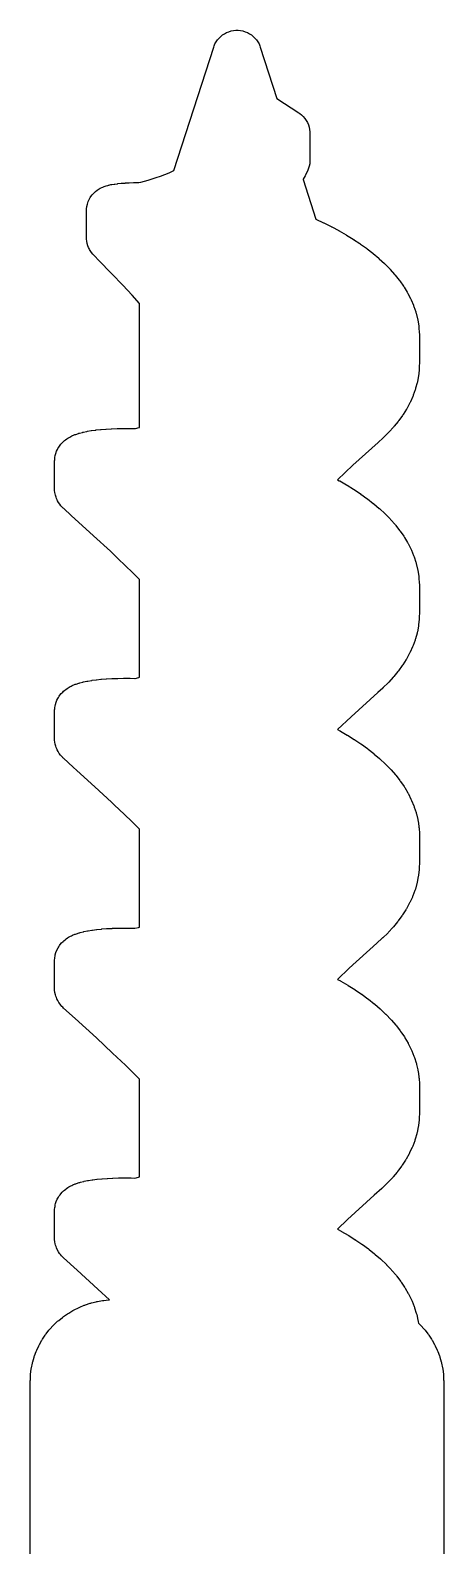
# Model space of a CAD drawing. Header units: metres. Extents: x -45 to 45, y -22 to 103.
# Drawn here: x -8.5 to 8.5, y 40.4 to 102.8 of the extents above; entities that cross this region are included whole.
import ezdxf

# ---------------------------------------------------------------- set-up
doc = ezdxf.new("R2010")
doc.units = ezdxf.units.M

msp = doc.modelspace()

# ---------------------------------------------------------------- linework, layer by layer
at = {"layer": 'CHANNEL'}
for p, q in [((-0.86, 102.315), (-0.804, 102.396)), ((-0.804, 102.396), (-0.741, 102.471)), ((-0.741, 102.471), (-0.671, 102.539)), ((-0.671, 102.539), (-0.595, 102.601)), ((-0.595, 102.601), (-0.513, 102.654)), ((-0.513, 102.654), (-0.427, 102.7)), ((-0.427, 102.7), (-0.336, 102.737)), ((-0.336, 102.737), (-0.242, 102.765)), ((-0.242, 102.765), (-0.146, 102.784)), ((-0.146, 102.784), (-0.049, 102.793)), ((-0.049, 102.793), (0.049, 102.793)), ((0.049, 102.793), (0.146, 102.784)), ((0.146, 102.784), (0.242, 102.765)), ((0.242, 102.765), (0.336, 102.737)), ((0.336, 102.737), (0.427, 102.7)), ((0.427, 102.7), (0.513, 102.654)), ((0.513, 102.654), (0.595, 102.601)), ((0.595, 102.601), (0.671, 102.539)), ((0.671, 102.539), (0.741, 102.471)), ((0.741, 102.471), (0.804, 102.396)), ((0.804, 102.396), (0.86, 102.315)), ((-2.601, 97.014), (-0.958, 102.105)), ((-0.958, 102.105), (-0.941, 102.151)), ((-0.941, 102.151), (-0.907, 102.23)), ((-0.907, 102.23), (-0.86, 102.315)), ((0.86, 102.315), (0.907, 102.23)), ((0.907, 102.23), (0.941, 102.151)), ((0.941, 102.151), (0.958, 102.105)), ((0.958, 102.105), (1.644, 99.979)), ((1.644, 99.979), (2.546, 99.398)), ((2.546, 99.398), (2.588, 99.37)), ((2.588, 99.37), (2.658, 99.315)), ((2.658, 99.315), (2.73, 99.244)), ((2.73, 99.244), (2.795, 99.167)), ((2.795, 99.167), (2.852, 99.083)), ((2.852, 99.083), (2.901, 98.995)), ((2.901, 98.995), (2.94, 98.902)), ((2.94, 98.902), (2.97, 98.805)), ((2.97, 98.805), (2.99, 98.706)), ((2.99, 98.706), (2.999, 98.617)), ((2.999, 98.617), (3, 98.567)), ((3, 98.567), (3, 97.422)), ((2.999, 97.375), (2.992, 97.294)), ((3, 97.422), (2.999, 97.375)), ((-3.495, 96.672), (-3.325, 96.726)), ((-3.325, 96.726), (-3.152, 96.787)), ((-3.152, 96.787), (-2.976, 96.853)), ((-2.976, 96.853), (-2.799, 96.925)), ((-2.799, 96.925), (-2.624, 97.003)), ((-2.624, 97.003), (-2.601, 97.014)), ((2.806, 96.807), (2.724, 96.661)), ((2.817, 96.826), (2.806, 96.807)), ((2.826, 96.845), (2.817, 96.826)), ((2.901, 96.995), (2.826, 96.845)), ((2.92, 97.037), (2.901, 96.995)), ((2.95, 97.114), (2.92, 97.037)), ((2.975, 97.203), (2.95, 97.114)), ((2.992, 97.294), (2.975, 97.203)), ((-5.901, 96.093), (-5.83, 96.159)), ((-5.83, 96.159), (-5.762, 96.211)), ((-5.762, 96.211), (-5.721, 96.238)), ((-5.721, 96.238), (-5.678, 96.265)), ((-5.678, 96.265), (-5.637, 96.289)), ((-5.637, 96.289), (-5.571, 96.322)), ((-5.571, 96.322), (-5.527, 96.34)), ((-5.527, 96.34), (-5.466, 96.364)), ((-5.466, 96.364), (-5.43, 96.377)), ((-5.43, 96.377), (-5.393, 96.388)), ((-5.393, 96.388), (-5.319, 96.408)), ((-5.319, 96.408), (-5.296, 96.414)), ((-5.296, 96.414), (-5.273, 96.419)), ((-5.273, 96.419), (-5.189, 96.437)), ((-5.189, 96.437), (-5.174, 96.44)), ((-5.174, 96.44), (-5.157, 96.443)), ((-5.157, 96.443), (-5.059, 96.459)), ((-5.059, 96.459), (-5.047, 96.461)), ((-5.047, 96.461), (-5.034, 96.462)), ((-5.034, 96.462), (-4.922, 96.477)), ((-4.922, 96.477), (-4.913, 96.478)), ((-4.913, 96.478), (-4.902, 96.479)), ((-4.902, 96.479), (-4.776, 96.492)), ((-4.776, 96.492), (-4.768, 96.493)), ((-4.768, 96.493), (-4.758, 96.494)), ((-4.758, 96.494), (-4.617, 96.505)), ((-4.617, 96.505), (-4.61, 96.505)), ((-4.61, 96.505), (-4.602, 96.506)), ((-4.602, 96.506), (-4.445, 96.515)), ((-4.445, 96.515), (-4.435, 96.515)), ((-4.435, 96.515), (-4.259, 96.522)), ((-4.259, 96.522), (-4.25, 96.523)), ((-4.25, 96.523), (-4.06, 96.527)), ((-4.06, 96.527), (-4.051, 96.527)), ((-4.051, 96.527), (-4.045, 96.527)), ((-4.045, 96.527), (-3.958, 96.546)), ((-3.958, 96.546), (-3.813, 96.582)), ((-3.813, 96.582), (-3.658, 96.624)), ((-3.658, 96.624), (-3.495, 96.672)), ((2.724, 96.661), (2.719, 96.652)), ((2.719, 96.652), (3.247, 95.015)), ((-6.194, 95.439), (-6.184, 95.534)), ((-6.184, 95.534), (-6.161, 95.639)), ((-6.161, 95.639), (-6.127, 95.742)), ((-6.127, 95.742), (-6.088, 95.828)), ((-6.088, 95.828), (-6.062, 95.876)), ((-6.062, 95.876), (-6.041, 95.911)), ((-6.041, 95.911), (-6.015, 95.952)), ((-6.015, 95.952), (-5.965, 96.021)), ((-5.965, 96.021), (-5.901, 96.093)), ((-6.196, 95.385), (-6.194, 95.439)), ((-6.196, 94.239), (-6.196, 95.385)), ((3.247, 95.015), (3.252, 95.012)), ((3.252, 95.012), (3.561, 94.868)), ((3.561, 94.868), (3.569, 94.864)), ((3.569, 94.864), (3.579, 94.86)), ((3.579, 94.86), (3.879, 94.71)), ((-6.195, 94.192), (-6.196, 94.239)), ((3.879, 94.71), (3.888, 94.706)), ((3.888, 94.706), (3.898, 94.701)), ((3.898, 94.701), (4.189, 94.545)), ((4.189, 94.545), (4.198, 94.54)), ((4.198, 94.54), (4.208, 94.534)), ((4.208, 94.534), (4.49, 94.373)), ((4.49, 94.373), (4.499, 94.367)), ((4.499, 94.367), (4.51, 94.361)), ((4.51, 94.361), (4.781, 94.194)), ((-6.187, 94.109), (-6.195, 94.192)), ((-6.169, 94.015), (-6.187, 94.109)), ((-6.143, 93.924), (-6.169, 94.015)), ((-6.112, 93.847), (-6.143, 93.924)), ((-6.092, 93.804), (-6.112, 93.847)), ((-6.074, 93.769), (-6.092, 93.804)), ((-6.049, 93.722), (-6.074, 93.769)), ((-5.997, 93.642), (-6.049, 93.722)), ((-5.937, 93.568), (-5.997, 93.642)), ((4.781, 94.194), (4.791, 94.188)), ((4.791, 94.188), (4.802, 94.181)), ((4.802, 94.181), (5.062, 94.009)), ((5.062, 94.009), (5.072, 94.002)), ((5.072, 94.002), (5.083, 93.993)), ((5.083, 93.993), (5.331, 93.816)), ((5.331, 93.816), (5.342, 93.808)), ((5.342, 93.808), (5.354, 93.799)), ((5.354, 93.799), (5.589, 93.616)), ((5.589, 93.616), (5.6, 93.608)), ((5.6, 93.608), (5.613, 93.597)), ((-5.899, 93.529), (-5.937, 93.568)), ((-5.656, 93.287), (-5.899, 93.529)), ((-5.189, 92.811), (-5.656, 93.287)), ((5.613, 93.597), (5.835, 93.41)), ((5.835, 93.41), (5.846, 93.4)), ((5.846, 93.4), (5.859, 93.388)), ((5.859, 93.388), (6.067, 93.196)), ((6.067, 93.196), (6.079, 93.184)), ((6.079, 93.184), (6.093, 93.171)), ((6.093, 93.171), (6.286, 92.974)), ((-5.147, 92.769), (-5.189, 92.811)), ((-4.704, 92.304), (-5.147, 92.769)), ((6.286, 92.974), (6.3, 92.959)), ((6.3, 92.959), (6.313, 92.945)), ((6.313, 92.945), (6.491, 92.744)), ((6.491, 92.744), (6.505, 92.728)), ((6.505, 92.728), (6.518, 92.711)), ((6.518, 92.711), (6.68, 92.507)), ((6.68, 92.507), (6.694, 92.489)), ((6.694, 92.489), (6.707, 92.47)), ((6.707, 92.47), (6.852, 92.261)), ((-4.313, 91.88), (-4.704, 92.304)), ((-4.01, 91.541), (-4.313, 91.88)), ((6.852, 92.261), (6.866, 92.241)), ((6.866, 92.241), (6.879, 92.22)), ((6.879, 92.22), (7.008, 92.008)), ((7.008, 92.008), (7.021, 91.985)), ((7.021, 91.985), (7.034, 91.961)), ((7.034, 91.961), (7.145, 91.746)), ((7.145, 91.746), (7.157, 91.72)), ((-4.01, 86.436), (-4.01, 91.541)), ((7.157, 91.72), (7.169, 91.695)), ((7.169, 91.695), (7.262, 91.476)), ((7.262, 91.476), (7.273, 91.448)), ((7.273, 91.448), (7.283, 91.42)), ((7.283, 91.42), (7.358, 91.199)), ((7.358, 91.199), (7.367, 91.169)), ((7.367, 91.169), (7.375, 91.139)), ((7.375, 91.139), (7.431, 90.915)), ((7.431, 90.915), (7.439, 90.884)), ((7.439, 90.884), (7.444, 90.852)), ((7.444, 90.852), (7.481, 90.626)), ((7.481, 90.626), (7.486, 90.594)), ((7.486, 90.594), (7.489, 90.561)), ((7.489, 90.561), (7.506, 90.336)), ((7.506, 90.336), (7.508, 90.306)), ((7.508, 90.306), (7.509, 90.276)), ((7.509, 90.276), (7.509, 89.141)), ((7.481, 88.626), (7.477, 88.593)), ((7.503, 88.852), (7.481, 88.626)), ((7.505, 88.885), (7.503, 88.852)), ((7.506, 88.919), (7.505, 88.885)), ((7.509, 89.141), (7.506, 88.919)), ((7.338, 87.991), (7.259, 87.77)), ((7.348, 88.02), (7.338, 87.991)), ((7.356, 88.05), (7.348, 88.02)), ((7.417, 88.273), (7.356, 88.05)), ((7.425, 88.304), (7.417, 88.273)), ((7.431, 88.335), (7.425, 88.304)), ((7.472, 88.561), (7.431, 88.335)), ((7.477, 88.593), (7.472, 88.561)), ((7.115, 87.447), (7, 87.232)), ((7.128, 87.472), (7.115, 87.447)), ((7.14, 87.497), (7.128, 87.472)), ((7.237, 87.715), (7.14, 87.497)), ((7.249, 87.742), (7.237, 87.715)), ((7.259, 87.77), (7.249, 87.742)), ((6.815, 86.935), (6.666, 86.728)), ((6.829, 86.955), (6.815, 86.935)), ((6.842, 86.976), (6.829, 86.955)), ((6.974, 87.187), (6.842, 86.976)), ((6.988, 87.209), (6.974, 87.187)), ((7, 87.232), (6.988, 87.209)), ((-6.798, 86.089), (-6.702, 86.131)), ((-6.702, 86.131), (-6.671, 86.144)), ((-6.671, 86.144), (-6.639, 86.155)), ((-6.639, 86.155), (-6.531, 86.191)), ((-6.531, 86.191), (-6.508, 86.199)), ((-6.508, 86.199), (-6.484, 86.206)), ((-6.484, 86.206), (-6.363, 86.238)), ((-6.363, 86.238), (-6.344, 86.243)), ((-6.344, 86.243), (-6.325, 86.247)), ((-6.325, 86.247), (-6.19, 86.276)), ((-6.19, 86.276), (-6.176, 86.278)), ((-6.176, 86.278), (-6.16, 86.281)), ((-6.16, 86.281), (-6.009, 86.307)), ((-6.009, 86.307), (-5.997, 86.309)), ((-5.997, 86.309), (-5.984, 86.311)), ((-5.984, 86.311), (-5.818, 86.333)), ((-5.818, 86.333), (-5.808, 86.335)), ((-5.808, 86.335), (-5.797, 86.336)), ((-5.797, 86.336), (-5.616, 86.355)), ((-5.616, 86.355), (-5.607, 86.356)), ((-5.607, 86.356), (-5.597, 86.357)), ((-5.597, 86.357), (-5.403, 86.372)), ((-5.403, 86.372), (-5.395, 86.373)), ((-5.395, 86.373), (-5.385, 86.373)), ((-5.385, 86.373), (-5.177, 86.385)), ((-5.177, 86.385), (-5.169, 86.385)), ((-5.169, 86.385), (-5.161, 86.386)), ((-5.161, 86.386), (-4.939, 86.393)), ((-4.939, 86.393), (-4.932, 86.393)), ((-4.932, 86.393), (-4.924, 86.393)), ((-4.924, 86.393), (-4.688, 86.397)), ((-4.688, 86.397), (-4.678, 86.397)), ((-4.678, 86.397), (-4.426, 86.396)), ((-4.426, 86.396), (-4.417, 86.395)), ((-4.417, 86.395), (-4.204, 86.391)), ((-4.204, 86.391), (-4.18, 86.396)), ((-4.18, 86.396), (-4.024, 86.433)), ((-4.024, 86.433), (-4.01, 86.436)), ((6.238, 86.228), (6.042, 86.033)), ((6.252, 86.242), (6.238, 86.228)), ((6.265, 86.257), (6.252, 86.242)), ((6.445, 86.456), (6.265, 86.257)), ((6.459, 86.472), (6.445, 86.456)), ((6.473, 86.488), (6.459, 86.472)), ((6.638, 86.691), (6.473, 86.488)), ((6.652, 86.709), (6.638, 86.691)), ((6.666, 86.728), (6.652, 86.709)), ((-7.428, 85.459), (-7.393, 85.532)), ((-7.393, 85.532), (-7.371, 85.573)), ((-7.371, 85.573), (-7.338, 85.627)), ((-7.338, 85.627), (-7.311, 85.671)), ((-7.311, 85.671), (-7.256, 85.745)), ((-7.256, 85.745), (-7.194, 85.812)), ((-7.194, 85.812), (-7.156, 85.848)), ((-7.156, 85.848), (-7.1, 85.898)), ((-7.1, 85.898), (-7.063, 85.929)), ((-7.063, 85.929), (-7.004, 85.973)), ((-7.004, 85.973), (-6.963, 85.999)), ((-6.963, 85.999), (-6.884, 86.045)), ((-6.884, 86.045), (-6.842, 86.068)), ((-6.842, 86.068), (-6.798, 86.089)), ((5.81, 85.822), (4.775, 84.881)), ((6.017, 86.009), (5.81, 85.822)), ((6.03, 86.022), (6.017, 86.009)), ((6.042, 86.033), (6.03, 86.022)), ((-7.509, 85.041), (-7.508, 85.071)), ((-7.509, 83.898), (-7.509, 85.041)), ((-7.508, 85.071), (-7.507, 85.101)), ((-7.507, 85.101), (-7.502, 85.156)), ((-7.502, 85.156), (-7.498, 85.202)), ((-7.498, 85.202), (-7.484, 85.283)), ((-7.484, 85.283), (-7.46, 85.372)), ((-7.46, 85.372), (-7.428, 85.459)), ((4.775, 84.881), (4.136, 84.287)), ((4.136, 84.287), (4.213, 84.245)), ((4.213, 84.245), (4.222, 84.24)), ((-7.508, 83.846), (-7.509, 83.898)), ((-7.498, 83.755), (-7.508, 83.846)), ((-7.477, 83.653), (-7.498, 83.755)), ((-7.449, 83.566), (-7.477, 83.653)), ((4.222, 84.24), (4.232, 84.235)), ((4.232, 84.235), (4.513, 84.073)), ((4.513, 84.073), (4.522, 84.067)), ((4.522, 84.067), (4.533, 84.061)), ((4.533, 84.061), (4.803, 83.894)), ((4.803, 83.894), (4.813, 83.887)), ((4.813, 83.887), (4.824, 83.88)), ((4.824, 83.88), (5.083, 83.707)), ((5.083, 83.707), (5.093, 83.7)), ((5.093, 83.7), (5.105, 83.692)), ((5.105, 83.692), (5.352, 83.514)), ((-7.43, 83.518), (-7.449, 83.566)), ((-7.406, 83.463), (-7.43, 83.518)), ((-7.387, 83.422), (-7.406, 83.463)), ((-7.349, 83.353), (-7.387, 83.422)), ((-7.299, 83.278), (-7.349, 83.353)), ((-7.25, 83.217), (-7.299, 83.278)), ((-7.22, 83.184), (-7.25, 83.217)), ((-7.173, 83.135), (-7.22, 83.184)), ((-7.153, 83.115), (-7.173, 83.135)), ((-7.132, 83.096), (-7.153, 83.115)), ((-6.823, 82.818), (-7.132, 83.096)), ((5.352, 83.514), (5.362, 83.506)), ((5.362, 83.506), (5.375, 83.497)), ((5.375, 83.497), (5.609, 83.314)), ((5.609, 83.314), (5.62, 83.305)), ((5.62, 83.305), (5.632, 83.295)), ((5.632, 83.295), (5.853, 83.107)), ((5.853, 83.107), (5.865, 83.097)), ((5.865, 83.097), (5.878, 83.085)), ((5.878, 83.085), (6.085, 82.892)), ((-5.907, 81.982), (-6.823, 82.818)), ((6.085, 82.892), (6.097, 82.881)), ((6.097, 82.881), (6.11, 82.867)), ((6.11, 82.867), (6.302, 82.67)), ((6.302, 82.67), (6.316, 82.655)), ((6.316, 82.655), (6.33, 82.64)), ((6.33, 82.64), (6.506, 82.44)), ((6.506, 82.44), (6.52, 82.423)), ((6.52, 82.423), (6.533, 82.406)), ((6.533, 82.406), (6.694, 82.202)), ((-5.215, 81.339), (-5.907, 81.982)), ((6.694, 82.202), (6.708, 82.183)), ((6.708, 82.183), (6.721, 82.164)), ((6.721, 82.164), (6.865, 81.956)), ((6.865, 81.956), (6.879, 81.935)), ((6.879, 81.935), (6.892, 81.914)), ((6.892, 81.914), (7.019, 81.701)), ((-4.819, 80.964), (-5.215, 81.339)), ((7.019, 81.701), (7.032, 81.678)), ((7.032, 81.678), (7.045, 81.655)), ((7.045, 81.655), (7.155, 81.439)), ((7.155, 81.439), (7.167, 81.413)), ((7.167, 81.413), (7.178, 81.387)), ((7.178, 81.387), (7.27, 81.168)), ((7.27, 81.168), (7.281, 81.14)), ((7.281, 81.14), (7.291, 81.112)), ((-4.669, 80.822), (-4.819, 80.964)), ((-4.224, 80.39), (-4.669, 80.822)), ((7.291, 81.112), (7.364, 80.89)), ((7.364, 80.89), (7.374, 80.861)), ((7.374, 80.861), (7.382, 80.83)), ((7.382, 80.83), (7.436, 80.606)), ((7.436, 80.606), (7.443, 80.575)), ((7.443, 80.575), (7.449, 80.543)), ((7.449, 80.543), (7.484, 80.317)), ((-4.01, 80.177), (-4.224, 80.39)), ((-4.01, 76.15), (-4.01, 80.177)), ((7.484, 80.317), (7.489, 80.285)), ((7.489, 80.285), (7.492, 80.252)), ((7.492, 80.252), (7.507, 80.027)), ((7.507, 80.027), (7.509, 80)), ((7.509, 80), (7.509, 79.973)), ((7.509, 79.973), (7.509, 78.84)), ((7.509, 78.832), (7.505, 78.609)), ((7.509, 78.84), (7.509, 78.832)), ((7.426, 78.027), (7.419, 77.996)), ((7.469, 78.252), (7.426, 78.027)), ((7.474, 78.284), (7.469, 78.252)), ((7.478, 78.317), (7.474, 78.284)), ((7.501, 78.543), (7.478, 78.317)), ((7.504, 78.576), (7.501, 78.543)), ((7.505, 78.609), (7.504, 78.576)), ((7.228, 77.408), (7.13, 77.19)), ((7.24, 77.435), (7.228, 77.408)), ((7.251, 77.462), (7.24, 77.435)), ((7.331, 77.683), (7.251, 77.462)), ((7.341, 77.712), (7.331, 77.683)), ((7.35, 77.741), (7.341, 77.712)), ((7.412, 77.965), (7.35, 77.741)), ((7.419, 77.996), (7.412, 77.965)), ((6.962, 76.881), (6.829, 76.67)), ((6.976, 76.903), (6.962, 76.881)), ((6.989, 76.926), (6.976, 76.903)), ((7.105, 77.14), (6.989, 76.926)), ((7.118, 77.165), (7.105, 77.14)), ((7.13, 77.19), (7.118, 77.165)), ((-4.192, 76.106), (-4.037, 76.143)), ((-4.037, 76.143), (-4.01, 76.15)), ((6.43, 76.151), (6.248, 75.953)), ((6.444, 76.167), (6.43, 76.151)), ((6.458, 76.183), (6.444, 76.167)), ((6.624, 76.386), (6.458, 76.183)), ((6.638, 76.404), (6.624, 76.386)), ((6.651, 76.422), (6.638, 76.404)), ((6.802, 76.63), (6.651, 76.422)), ((6.816, 76.649), (6.802, 76.63)), ((6.829, 76.67), (6.816, 76.649)), ((-7.238, 75.479), (-7.177, 75.543)), ((-7.177, 75.543), (-7.14, 75.577)), ((-7.14, 75.577), (-7.083, 75.626)), ((-7.083, 75.626), (-7.047, 75.655)), ((-7.047, 75.655), (-6.989, 75.696)), ((-6.989, 75.696), (-6.949, 75.721)), ((-6.949, 75.721), (-6.869, 75.767)), ((-6.869, 75.767), (-6.828, 75.789)), ((-6.828, 75.789), (-6.786, 75.808)), ((-6.786, 75.808), (-6.688, 75.85)), ((-6.688, 75.85), (-6.658, 75.862)), ((-6.658, 75.862), (-6.627, 75.873)), ((-6.627, 75.873), (-6.518, 75.909)), ((-6.518, 75.909), (-6.495, 75.916)), ((-6.495, 75.916), (-6.472, 75.923)), ((-6.472, 75.923), (-6.35, 75.955)), ((-6.35, 75.955), (-6.333, 75.959)), ((-6.333, 75.959), (-6.314, 75.963)), ((-6.314, 75.963), (-6.176, 75.992)), ((-6.176, 75.992), (-6.163, 75.994)), ((-6.163, 75.994), (-6.147, 75.997)), ((-6.147, 75.997), (-5.995, 76.023)), ((-5.995, 76.023), (-5.983, 76.025)), ((-5.983, 76.025), (-5.97, 76.027)), ((-5.97, 76.027), (-5.803, 76.049)), ((-5.803, 76.049), (-5.793, 76.05)), ((-5.793, 76.05), (-5.782, 76.051)), ((-5.782, 76.051), (-5.6, 76.07)), ((-5.6, 76.07), (-5.591, 76.071)), ((-5.591, 76.071), (-5.581, 76.072)), ((-5.581, 76.072), (-5.386, 76.087)), ((-5.386, 76.087), (-5.378, 76.087)), ((-5.378, 76.087), (-5.368, 76.088)), ((-5.368, 76.088), (-5.159, 76.099)), ((-5.159, 76.099), (-5.151, 76.1)), ((-5.151, 76.1), (-5.143, 76.1)), ((-5.143, 76.1), (-4.919, 76.107)), ((-4.919, 76.107), (-4.909, 76.107)), ((-4.909, 76.107), (-4.668, 76.11)), ((-4.668, 76.11), (-4.659, 76.11)), ((-4.659, 76.11), (-4.406, 76.109)), ((-4.406, 76.109), (-4.397, 76.109)), ((-4.397, 76.109), (-4.204, 76.104)), ((-4.204, 76.104), (-4.192, 76.106)), ((5.793, 75.521), (4.699, 74.525)), ((5.999, 75.706), (5.793, 75.521)), ((6.013, 75.719), (5.999, 75.706)), ((6.024, 75.73), (6.013, 75.719)), ((6.221, 75.924), (6.024, 75.73)), ((6.235, 75.938), (6.221, 75.924)), ((6.248, 75.953), (6.235, 75.938)), ((-7.504, 74.852), (-7.497, 74.912)), ((-7.497, 74.912), (-7.491, 74.957)), ((-7.491, 74.957), (-7.475, 75.034)), ((-7.475, 75.034), (-7.448, 75.121)), ((-7.448, 75.121), (-7.414, 75.205)), ((-7.414, 75.205), (-7.378, 75.276)), ((-7.378, 75.276), (-7.354, 75.315)), ((-7.354, 75.315), (-7.32, 75.368)), ((-7.32, 75.368), (-7.292, 75.41)), ((-7.292, 75.41), (-7.238, 75.479)), ((-7.509, 74.762), (-7.508, 74.807)), ((-7.509, 73.615), (-7.509, 74.762)), ((-7.508, 74.807), (-7.504, 74.852)), ((4.699, 74.525), (4.136, 74)), ((4.136, 74), (4.236, 73.946)), ((4.236, 73.946), (4.245, 73.941)), ((4.245, 73.941), (4.255, 73.935)), ((4.255, 73.935), (4.535, 73.773)), ((4.535, 73.773), (4.545, 73.767)), ((4.545, 73.767), (4.556, 73.761)), ((4.556, 73.761), (4.825, 73.593)), ((-7.508, 73.567), (-7.509, 73.615)), ((-7.5, 73.484), (-7.508, 73.567)), ((-7.483, 73.391), (-7.5, 73.484)), ((-7.459, 73.31), (-7.483, 73.391)), ((-7.443, 73.265), (-7.459, 73.31)), ((-7.421, 73.21), (-7.443, 73.265)), ((-7.403, 73.167), (-7.421, 73.21)), ((-7.366, 73.095), (-7.403, 73.167)), ((-7.317, 73.016), (-7.366, 73.095)), ((-7.267, 72.951), (-7.317, 73.016)), ((4.825, 73.593), (4.835, 73.587)), ((4.835, 73.587), (4.846, 73.579)), ((4.846, 73.579), (5.104, 73.406)), ((5.104, 73.406), (5.114, 73.399)), ((5.114, 73.399), (5.126, 73.391)), ((5.126, 73.391), (5.372, 73.213)), ((5.372, 73.213), (5.383, 73.205)), ((5.383, 73.205), (5.395, 73.195)), ((5.395, 73.195), (5.628, 73.012)), ((5.628, 73.012), (5.639, 73.003)), ((-7.237, 72.916), (-7.267, 72.951)), ((-7.19, 72.866), (-7.237, 72.916)), ((-7.165, 72.839), (-7.19, 72.866)), ((-7.138, 72.814), (-7.165, 72.839)), ((-6.741, 72.457), (-7.138, 72.814)), ((-6.588, 72.317), (-6.741, 72.457)), ((5.639, 73.003), (5.652, 72.992)), ((5.652, 72.992), (5.872, 72.804)), ((5.872, 72.804), (5.883, 72.794)), ((5.883, 72.794), (5.896, 72.782)), ((5.896, 72.782), (6.102, 72.589)), ((6.102, 72.589), (6.114, 72.577)), ((6.114, 72.577), (6.128, 72.564)), ((6.128, 72.564), (6.319, 72.366)), ((-5.847, 71.64), (-6.588, 72.317)), ((6.319, 72.366), (6.333, 72.351)), ((6.333, 72.351), (6.346, 72.336)), ((6.346, 72.336), (6.521, 72.135)), ((6.521, 72.135), (6.535, 72.119)), ((6.535, 72.119), (6.548, 72.102)), ((6.548, 72.102), (6.707, 71.897)), ((6.707, 71.897), (6.721, 71.878)), ((6.721, 71.878), (6.735, 71.859)), ((6.735, 71.859), (6.878, 71.65)), ((-5.169, 71.009), (-5.847, 71.64)), ((6.878, 71.65), (6.891, 71.629)), ((6.891, 71.629), (6.904, 71.607)), ((6.904, 71.607), (7.03, 71.395)), ((7.03, 71.395), (7.043, 71.371)), ((7.043, 71.371), (7.056, 71.348)), ((7.056, 71.348), (7.164, 71.131)), ((-5.058, 70.904), (-5.169, 71.009)), ((-4.632, 70.499), (-5.058, 70.904)), ((7.164, 71.131), (7.176, 71.106)), ((7.176, 71.106), (7.188, 71.08)), ((7.188, 71.08), (7.278, 70.86)), ((7.278, 70.86), (7.289, 70.833)), ((7.289, 70.833), (7.299, 70.804)), ((7.299, 70.804), (7.371, 70.582)), ((7.371, 70.582), (7.38, 70.552)), ((7.38, 70.552), (7.388, 70.522)), ((7.388, 70.522), (7.441, 70.298)), ((-4.335, 70.211), (-4.632, 70.499)), ((-4.193, 70.073), (-4.335, 70.211)), ((-4.01, 69.891), (-4.193, 70.073)), ((-4.01, 65.864), (-4.01, 69.891)), ((7.441, 70.298), (7.448, 70.266)), ((7.448, 70.266), (7.453, 70.234)), ((7.453, 70.234), (7.487, 70.008)), ((7.487, 70.008), (7.491, 69.976)), ((7.491, 69.976), (7.494, 69.943)), ((7.494, 69.943), (7.508, 69.719)), ((7.508, 69.719), (7.509, 69.694)), ((7.509, 69.694), (7.51, 69.67)), ((7.51, 69.67), (7.51, 68.538)), ((7.5, 68.234), (7.475, 68.008)), ((7.503, 68.267), (7.5, 68.234)), ((7.504, 68.3), (7.503, 68.267)), ((7.509, 68.52), (7.504, 68.3)), ((7.51, 68.538), (7.509, 68.53)), ((7.509, 68.53), (7.509, 68.52)), ((7.334, 67.404), (7.324, 67.375)), ((7.343, 67.433), (7.334, 67.404)), ((7.406, 67.656), (7.343, 67.433)), ((7.414, 67.687), (7.406, 67.656)), ((7.421, 67.718), (7.414, 67.687)), ((7.465, 67.943), (7.421, 67.718)), ((7.471, 67.975), (7.465, 67.943)), ((7.475, 68.008), (7.471, 67.975)), ((7.095, 66.833), (6.977, 66.619)), ((7.108, 66.858), (7.095, 66.833)), ((7.12, 66.883), (7.108, 66.858)), ((7.22, 67.1), (7.12, 66.883)), ((7.231, 67.127), (7.22, 67.1)), ((7.242, 67.154), (7.231, 67.127)), ((7.324, 67.375), (7.242, 67.154)), ((6.788, 66.324), (6.637, 66.117)), ((6.802, 66.344), (6.788, 66.324)), ((6.816, 66.364), (6.802, 66.344)), ((6.951, 66.575), (6.816, 66.364)), ((6.964, 66.597), (6.951, 66.575)), ((6.977, 66.619), (6.964, 66.597)), ((-6.814, 65.509), (-6.773, 65.528)), ((-6.773, 65.528), (-6.675, 65.569)), ((-6.675, 65.569), (-6.645, 65.58)), ((-6.645, 65.58), (-6.615, 65.591)), ((-6.615, 65.591), (-6.505, 65.626)), ((-6.505, 65.626), (-6.483, 65.633)), ((-6.483, 65.633), (-6.46, 65.64)), ((-6.46, 65.64), (-6.336, 65.671)), ((-6.336, 65.671), (-6.32, 65.675)), ((-6.32, 65.675), (-6.302, 65.679)), ((-6.302, 65.679), (-6.162, 65.708)), ((-6.162, 65.708), (-6.149, 65.711)), ((-6.149, 65.711), (-6.134, 65.713)), ((-6.134, 65.713), (-5.98, 65.738)), ((-5.98, 65.738), (-5.969, 65.74)), ((-5.969, 65.74), (-5.956, 65.742)), ((-5.956, 65.742), (-5.788, 65.764)), ((-5.788, 65.764), (-5.778, 65.765)), ((-5.778, 65.765), (-5.767, 65.766)), ((-5.767, 65.766), (-5.584, 65.785)), ((-5.584, 65.785), (-5.575, 65.786)), ((-5.575, 65.786), (-5.565, 65.787)), ((-5.565, 65.787), (-5.369, 65.801)), ((-5.369, 65.801), (-5.361, 65.802)), ((-5.361, 65.802), (-5.351, 65.803)), ((-5.351, 65.803), (-5.141, 65.813)), ((-5.141, 65.813), (-5.133, 65.814)), ((-5.133, 65.814), (-5.125, 65.814)), ((-5.125, 65.814), (-4.9, 65.821)), ((-4.9, 65.821), (-4.89, 65.821)), ((-4.89, 65.821), (-4.648, 65.824)), ((-4.648, 65.824), (-4.639, 65.824)), ((-4.639, 65.824), (-4.385, 65.822)), ((-4.385, 65.822), (-4.376, 65.822)), ((-4.376, 65.822), (-4.203, 65.817)), ((-4.203, 65.817), (-4.05, 65.853)), ((-4.05, 65.853), (-4.01, 65.864)), ((6.204, 65.621), (6.007, 65.427)), ((6.218, 65.634), (6.204, 65.621)), ((6.231, 65.649), (6.218, 65.634)), ((6.414, 65.847), (6.231, 65.649)), ((6.428, 65.863), (6.414, 65.847)), ((6.442, 65.879), (6.428, 65.863)), ((6.609, 66.082), (6.442, 65.879)), ((6.623, 66.099), (6.609, 66.082)), ((6.637, 66.117), (6.623, 66.099)), ((-7.454, 64.817), (-7.414, 64.92)), ((-7.414, 64.92), (-7.369, 65.006)), ((-7.369, 65.006), (-7.339, 65.053)), ((-7.339, 65.053), (-7.302, 65.108)), ((-7.302, 65.108), (-7.274, 65.147)), ((-7.274, 65.147), (-7.22, 65.213)), ((-7.22, 65.213), (-7.16, 65.273)), ((-7.16, 65.273), (-7.124, 65.305)), ((-7.124, 65.305), (-7.066, 65.353)), ((-7.066, 65.353), (-7.03, 65.381)), ((-7.03, 65.381), (-6.974, 65.42)), ((-6.974, 65.42), (-6.935, 65.443)), ((-6.935, 65.443), (-6.855, 65.488)), ((-6.855, 65.488), (-6.814, 65.509)), ((5.755, 65.201), (4.625, 64.17)), ((5.982, 65.403), (5.755, 65.201)), ((5.995, 65.416), (5.982, 65.403)), ((6.007, 65.427), (5.995, 65.416)), ((-7.51, 64.474), (-7.509, 64.513)), ((-7.51, 63.329), (-7.51, 64.474)), ((-7.509, 64.513), (-7.504, 64.573)), ((-7.504, 64.573), (-7.499, 64.612)), ((-7.499, 64.612), (-7.49, 64.669)), ((-7.49, 64.669), (-7.48, 64.723)), ((-7.48, 64.723), (-7.454, 64.817)), ((4.625, 64.17), (4.136, 63.713)), ((4.136, 63.713), (4.26, 63.646)), ((-7.508, 63.271), (-7.51, 63.329)), ((-7.497, 63.171), (-7.508, 63.271)), ((-7.474, 63.072), (-7.497, 63.171)), ((-7.456, 63.017), (-7.474, 63.072)), ((4.26, 63.646), (4.269, 63.641)), ((4.269, 63.641), (4.279, 63.635)), ((4.279, 63.635), (4.558, 63.473)), ((4.558, 63.473), (4.568, 63.467)), ((4.568, 63.467), (4.578, 63.46)), ((4.578, 63.46), (4.847, 63.292)), ((4.847, 63.292), (4.857, 63.286)), ((4.857, 63.286), (4.868, 63.279)), ((4.868, 63.279), (5.125, 63.105)), ((5.125, 63.105), (5.136, 63.098)), ((5.136, 63.098), (5.147, 63.09)), ((5.147, 63.09), (5.392, 62.911)), ((-7.435, 62.959), (-7.456, 63.017)), ((-7.418, 62.914), (-7.435, 62.959)), ((-7.382, 62.838), (-7.418, 62.914)), ((-7.334, 62.755), (-7.382, 62.838)), ((-7.285, 62.687), (-7.334, 62.755)), ((-7.254, 62.65), (-7.285, 62.687)), ((-7.207, 62.597), (-7.254, 62.65)), ((-7.176, 62.563), (-7.207, 62.597)), ((-7.143, 62.532), (-7.176, 62.563)), ((-6.662, 62.099), (-7.143, 62.532)), ((5.392, 62.911), (5.403, 62.903)), ((5.403, 62.903), (5.415, 62.893)), ((5.415, 62.893), (5.647, 62.71)), ((5.647, 62.71), (5.659, 62.7)), ((5.659, 62.7), (5.671, 62.69)), ((5.671, 62.69), (5.89, 62.501)), ((5.89, 62.501), (5.902, 62.491)), ((5.902, 62.491), (5.915, 62.479)), ((5.915, 62.479), (6.119, 62.285)), ((-5.788, 61.299), (-6.662, 62.099)), ((6.119, 62.285), (6.132, 62.274)), ((6.132, 62.274), (6.145, 62.26)), ((6.145, 62.26), (6.335, 62.062)), ((6.335, 62.062), (6.349, 62.047)), ((6.349, 62.047), (6.362, 62.032)), ((6.362, 62.032), (6.536, 61.831)), ((6.536, 61.831), (6.55, 61.814)), ((6.55, 61.814), (6.563, 61.797)), ((6.563, 61.797), (6.721, 61.591)), ((-5.123, 60.679), (-5.788, 61.299)), ((6.721, 61.591), (6.735, 61.572)), ((6.735, 61.572), (6.749, 61.553)), ((6.749, 61.553), (6.89, 61.344)), ((6.89, 61.344), (6.904, 61.323)), ((6.904, 61.323), (6.917, 61.301)), ((6.917, 61.301), (7.041, 61.088)), ((-4.595, 60.177), (-5.123, 60.679)), ((7.041, 61.088), (7.054, 61.065)), ((7.054, 61.065), (7.067, 61.041)), ((7.067, 61.041), (7.174, 60.824)), ((7.174, 60.824), (7.186, 60.798)), ((7.186, 60.798), (7.197, 60.772)), ((7.197, 60.772), (7.286, 60.553)), ((7.286, 60.553), (7.297, 60.525)), ((-4.162, 59.756), (-4.595, 60.177)), ((7.297, 60.525), (7.307, 60.496)), ((7.307, 60.496), (7.377, 60.274)), ((7.377, 60.274), (7.386, 60.244)), ((7.386, 60.244), (7.394, 60.213)), ((7.394, 60.213), (7.445, 59.989)), ((7.445, 59.989), (7.452, 59.957)), ((7.452, 59.957), (7.457, 59.925)), ((7.457, 59.925), (7.489, 59.699)), ((-4.01, 59.605), (-4.162, 59.756)), ((-4.01, 55.577), (-4.01, 59.605)), ((7.489, 59.699), (7.493, 59.667)), ((7.493, 59.667), (7.496, 59.634)), ((7.496, 59.634), (7.509, 59.41)), ((7.509, 59.41), (7.509, 59.389)), ((7.509, 59.389), (7.51, 59.367)), ((7.51, 59.367), (7.51, 58.234)), ((7.509, 58.212), (7.503, 57.991)), ((7.51, 58.224), (7.509, 58.212)), ((7.51, 58.234), (7.51, 58.224)), ((7.461, 57.634), (7.416, 57.409)), ((7.467, 57.666), (7.461, 57.634)), ((7.472, 57.699), (7.467, 57.666)), ((7.498, 57.925), (7.472, 57.699)), ((7.501, 57.958), (7.498, 57.925)), ((7.503, 57.991), (7.501, 57.958)), ((7.211, 56.793), (7.109, 56.576)), ((7.222, 56.82), (7.211, 56.793)), ((7.233, 56.846), (7.222, 56.82)), ((7.317, 57.067), (7.233, 56.846)), ((7.327, 57.096), (7.317, 57.067)), ((7.336, 57.125), (7.327, 57.096)), ((7.401, 57.348), (7.336, 57.125)), ((7.409, 57.378), (7.401, 57.348)), ((7.416, 57.409), (7.409, 57.378)), ((6.939, 56.268), (6.803, 56.058)), ((6.952, 56.29), (6.939, 56.268)), ((6.965, 56.313), (6.952, 56.29)), ((7.084, 56.527), (6.965, 56.313)), ((7.097, 56.551), (7.084, 56.527)), ((7.109, 56.576), (7.097, 56.551)), ((-4.204, 55.531), (-4.062, 55.564)), ((-4.062, 55.564), (-4.01, 55.577)), ((6.399, 55.543), (6.215, 55.345)), ((6.413, 55.558), (6.399, 55.543)), ((6.426, 55.574), (6.413, 55.558)), ((6.595, 55.777), (6.426, 55.574)), ((6.609, 55.794), (6.595, 55.777)), ((6.622, 55.812), (6.609, 55.794)), ((6.775, 56.018), (6.622, 55.812)), ((6.789, 56.038), (6.775, 56.018)), ((6.803, 56.058), (6.789, 56.038)), ((-7.256, 54.883), (-7.202, 54.945)), ((-7.202, 54.945), (-7.143, 55.002)), ((-7.143, 55.002), (-7.108, 55.032)), ((-7.108, 55.032), (-7.049, 55.079)), ((-7.049, 55.079), (-7.014, 55.106)), ((-7.014, 55.106), (-6.959, 55.143)), ((-6.959, 55.143), (-6.921, 55.165)), ((-6.921, 55.165), (-6.84, 55.209)), ((-6.84, 55.209), (-6.801, 55.229)), ((-6.801, 55.229), (-6.761, 55.247)), ((-6.761, 55.247), (-6.662, 55.287)), ((-6.662, 55.287), (-6.633, 55.299)), ((-6.633, 55.299), (-6.603, 55.309)), ((-6.603, 55.309), (-6.492, 55.344)), ((-6.492, 55.344), (-6.47, 55.35)), ((-6.47, 55.35), (-6.447, 55.357)), ((-6.447, 55.357), (-6.323, 55.388)), ((-6.323, 55.388), (-6.307, 55.392)), ((-6.307, 55.392), (-6.289, 55.396)), ((-6.289, 55.396), (-6.149, 55.424)), ((-6.149, 55.424), (-6.135, 55.427)), ((-6.135, 55.427), (-6.12, 55.429)), ((-6.12, 55.429), (-5.966, 55.454)), ((-5.966, 55.454), (-5.954, 55.456)), ((-5.954, 55.456), (-5.942, 55.458)), ((-5.942, 55.458), (-5.773, 55.479)), ((-5.773, 55.479), (-5.763, 55.48)), ((-5.763, 55.48), (-5.752, 55.482)), ((-5.752, 55.482), (-5.568, 55.5)), ((-5.568, 55.5), (-5.559, 55.501)), ((-5.559, 55.501), (-5.549, 55.501)), ((-5.549, 55.501), (-5.351, 55.516)), ((-5.351, 55.516), (-5.343, 55.517)), ((-5.343, 55.517), (-5.334, 55.517)), ((-5.334, 55.517), (-5.123, 55.528)), ((-5.123, 55.528), (-5.115, 55.528)), ((-5.115, 55.528), (-5.107, 55.528)), ((-5.107, 55.528), (-4.881, 55.535)), ((-4.881, 55.535), (-4.871, 55.535)), ((-4.871, 55.535), (-4.628, 55.537)), ((-4.628, 55.537), (-4.619, 55.537)), ((-4.619, 55.537), (-4.364, 55.535)), ((-4.364, 55.535), (-4.355, 55.535)), ((-4.355, 55.535), (-4.204, 55.531)), ((5.967, 55.103), (5.652, 54.821)), ((5.979, 55.114), (5.967, 55.103)), ((5.989, 55.124), (5.979, 55.114)), ((6.188, 55.317), (5.989, 55.124)), ((6.201, 55.331), (6.188, 55.317)), ((6.215, 55.345), (6.201, 55.331)), ((-7.509, 54.242), (-7.501, 54.316)), ((-7.501, 54.316), (-7.493, 54.364)), ((-7.493, 54.364), (-7.482, 54.423)), ((-7.482, 54.423), (-7.47, 54.476)), ((-7.47, 54.476), (-7.442, 54.566)), ((-7.442, 54.566), (-7.399, 54.665)), ((-7.399, 54.665), (-7.353, 54.748)), ((-7.353, 54.748), (-7.322, 54.792)), ((-7.322, 54.792), (-7.284, 54.846)), ((-7.284, 54.846), (-7.256, 54.883)), ((5.652, 54.821), (4.553, 53.817)), ((-7.51, 54.192), (-7.509, 54.242)), ((-7.51, 53.047), (-7.51, 54.192)), ((4.553, 53.817), (4.136, 53.427)), ((-7.509, 52.995), (-7.51, 53.047)), ((4.136, 53.427), (4.283, 53.346)), ((4.283, 53.346), (4.292, 53.341)), ((4.292, 53.341), (4.302, 53.335)), ((4.302, 53.335), (4.581, 53.172)), ((4.581, 53.172), (4.59, 53.167)), ((4.59, 53.167), (4.601, 53.16)), ((4.601, 53.16), (4.869, 52.992)), ((-7.499, 52.905), (-7.509, 52.995)), ((-7.481, 52.816), (-7.499, 52.905)), ((-7.467, 52.766), (-7.481, 52.816)), ((-7.449, 52.709), (-7.467, 52.766)), ((-7.432, 52.662), (-7.449, 52.709)), ((-7.398, 52.582), (-7.432, 52.662)), ((-7.351, 52.495), (-7.398, 52.582)), ((-7.302, 52.424), (-7.351, 52.495)), ((-7.271, 52.385), (-7.302, 52.424)), ((4.869, 52.992), (4.879, 52.985)), ((4.879, 52.985), (4.89, 52.978)), ((4.89, 52.978), (5.146, 52.804)), ((5.146, 52.804), (5.157, 52.797)), ((5.157, 52.797), (5.168, 52.788)), ((5.168, 52.788), (5.412, 52.609)), ((5.412, 52.609), (5.423, 52.601)), ((5.423, 52.601), (5.435, 52.591)), ((5.435, 52.591), (5.666, 52.407)), ((-7.224, 52.329), (-7.271, 52.385)), ((-7.188, 52.288), (-7.224, 52.329)), ((-7.149, 52.25), (-7.188, 52.288)), ((-6.584, 51.742), (-7.149, 52.25)), ((5.666, 52.407), (5.678, 52.398)), ((5.678, 52.398), (5.691, 52.387)), ((5.691, 52.387), (5.908, 52.198)), ((5.908, 52.198), (5.92, 52.188)), ((5.92, 52.188), (5.933, 52.176)), ((5.933, 52.176), (6.136, 51.982)), ((6.136, 51.982), (6.149, 51.97)), ((6.149, 51.97), (6.162, 51.956)), ((6.162, 51.956), (6.351, 51.758)), ((-5.73, 50.959), (-6.584, 51.742)), ((6.351, 51.758), (6.365, 51.743)), ((6.365, 51.743), (6.378, 51.727)), ((6.378, 51.727), (6.551, 51.526)), ((6.551, 51.526), (6.565, 51.509)), ((6.565, 51.509), (6.578, 51.492)), ((6.578, 51.492), (6.735, 51.286)), ((6.735, 51.286), (6.749, 51.267)), ((6.749, 51.267), (6.762, 51.247)), ((6.762, 51.247), (6.902, 51.038)), ((-5.253, 50.514), (-5.73, 50.959)), ((6.902, 51.038), (6.916, 51.017)), ((6.916, 51.017), (6.929, 50.995)), ((6.929, 50.995), (7.052, 50.782)), ((7.052, 50.782), (7.065, 50.758)), ((7.065, 50.758), (7.078, 50.734)), ((7.078, 50.734), (7.183, 50.517)), ((-7.14, 49.829), (-6.975, 49.943)), ((-6.975, 49.943), (-6.951, 49.959)), ((-6.951, 49.959), (-6.927, 49.973)), ((-6.927, 49.973), (-6.754, 50.075)), ((-6.754, 50.075), (-6.73, 50.089)), ((-6.73, 50.089), (-6.705, 50.101)), ((-6.705, 50.101), (-6.525, 50.191)), ((-6.525, 50.191), (-6.5, 50.203)), ((-6.5, 50.203), (-6.474, 50.213)), ((-6.474, 50.213), (-6.287, 50.29)), ((-6.287, 50.29), (-6.261, 50.3)), ((-6.261, 50.3), (-6.235, 50.309)), ((-6.235, 50.309), (-6.043, 50.372)), ((-6.043, 50.372), (-6.017, 50.38)), ((-6.017, 50.38), (-5.991, 50.387)), ((-5.991, 50.387), (-5.794, 50.436)), ((-5.794, 50.436), (-5.767, 50.442)), ((-5.767, 50.442), (-5.741, 50.447)), ((-5.741, 50.447), (-5.54, 50.483)), ((-5.54, 50.483), (-5.514, 50.487)), ((-5.514, 50.487), (-5.487, 50.49)), ((-5.487, 50.49), (-5.284, 50.512)), ((-5.284, 50.512), (-5.257, 50.514)), ((-5.257, 50.514), (-5.253, 50.514)), ((7.183, 50.517), (7.195, 50.491)), ((7.195, 50.491), (7.206, 50.465)), ((7.206, 50.465), (7.294, 50.245)), ((7.294, 50.245), (7.305, 50.217)), ((7.305, 50.217), (7.314, 50.188)), ((7.314, 50.188), (7.383, 49.966)), ((7.383, 49.966), (7.392, 49.935)), ((7.392, 49.935), (7.399, 49.905)), ((-7.723, 49.288), (-7.704, 49.31)), ((-7.704, 49.31), (-7.57, 49.456)), ((-7.57, 49.456), (-7.55, 49.477)), ((-7.55, 49.477), (-7.529, 49.497)), ((-7.529, 49.497), (-7.384, 49.633)), ((-7.384, 49.633), (-7.363, 49.652)), ((-7.363, 49.652), (-7.341, 49.67)), ((-7.341, 49.67), (-7.185, 49.795)), ((-7.185, 49.795), (-7.163, 49.813)), ((-7.163, 49.813), (-7.14, 49.829)), ((7.399, 49.905), (7.449, 49.68)), ((7.449, 49.68), (7.456, 49.648)), ((7.456, 49.648), (7.461, 49.616)), ((7.461, 49.616), (7.47, 49.552)), ((7.47, 49.552), (7.529, 49.497)), ((7.529, 49.497), (7.55, 49.477)), ((7.55, 49.477), (7.57, 49.456)), ((7.57, 49.456), (7.704, 49.31)), ((7.704, 49.31), (7.723, 49.288)), ((-8.151, 48.652), (-8.136, 48.678)), ((-8.136, 48.678), (-8.04, 48.849)), ((-8.04, 48.849), (-8.025, 48.875)), ((-8.025, 48.875), (-8.009, 48.9)), ((-8.009, 48.9), (-7.899, 49.063)), ((-7.899, 49.063), (-7.882, 49.087)), ((-7.882, 49.087), (-7.864, 49.111)), ((-7.864, 49.111), (-7.742, 49.266)), ((-7.742, 49.266), (-7.723, 49.288)), ((7.723, 49.288), (7.742, 49.266)), ((7.742, 49.266), (7.864, 49.111)), ((7.864, 49.111), (7.882, 49.087)), ((7.882, 49.087), (7.899, 49.063)), ((7.899, 49.063), (8.009, 48.9)), ((8.009, 48.9), (8.025, 48.875)), ((8.025, 48.875), (8.04, 48.849)), ((8.04, 48.849), (8.136, 48.678)), ((8.136, 48.678), (8.151, 48.652)), ((-8.411, 47.965), (-8.357, 48.151)), ((-8.357, 48.151), (-8.348, 48.181)), ((-8.348, 48.181), (-8.338, 48.209)), ((-8.338, 48.209), (-8.27, 48.392)), ((-8.27, 48.392), (-8.259, 48.42)), ((-8.259, 48.42), (-8.246, 48.448)), ((-8.246, 48.448), (-8.164, 48.625)), ((-8.164, 48.625), (-8.151, 48.652)), ((8.151, 48.652), (8.164, 48.625)), ((8.164, 48.625), (8.246, 48.448)), ((8.246, 48.448), (8.259, 48.42)), ((8.259, 48.42), (8.27, 48.392)), ((8.27, 48.392), (8.338, 48.209)), ((8.338, 48.209), (8.348, 48.181)), ((8.348, 48.181), (8.357, 48.151)), ((8.357, 48.151), (8.411, 47.965)), ((-8.502, 47.4), (-8.5, 47.431)), ((-8.5, 47.431), (-8.497, 47.461)), ((-8.497, 47.461), (-8.474, 47.654)), ((-8.474, 47.654), (-8.469, 47.684)), ((-8.469, 47.684), (-8.464, 47.715)), ((-8.464, 47.715), (-8.425, 47.905)), ((-8.425, 47.905), (-8.419, 47.935)), ((-8.419, 47.935), (-8.411, 47.965)), ((8.411, 47.965), (8.419, 47.935)), ((8.419, 47.935), (8.425, 47.905)), ((8.425, 47.905), (8.464, 47.715)), ((8.464, 47.715), (8.469, 47.684)), ((8.469, 47.684), (8.474, 47.654)), ((8.474, 47.654), (8.497, 47.461)), ((8.497, 47.461), (8.5, 47.431)), ((8.5, 47.431), (8.502, 47.4)), ((-8.51, 47.194), (-8.509, 47.209)), ((-8.51, 47.18), (-8.51, 47.194)), ((-8.51, 36.507), (-8.51, 47.18)), ((-8.509, 47.209), (-8.502, 47.4)), ((8.502, 47.4), (8.509, 47.211)), ((8.509, 47.211), (8.51, 47.197)), ((8.51, 47.197), (8.51, 47.181)), ((8.51, 47.181), (8.51, 35.379))]:
    msp.add_line(p, q, dxfattribs=at)

doc.saveas('drawing.dxf')
